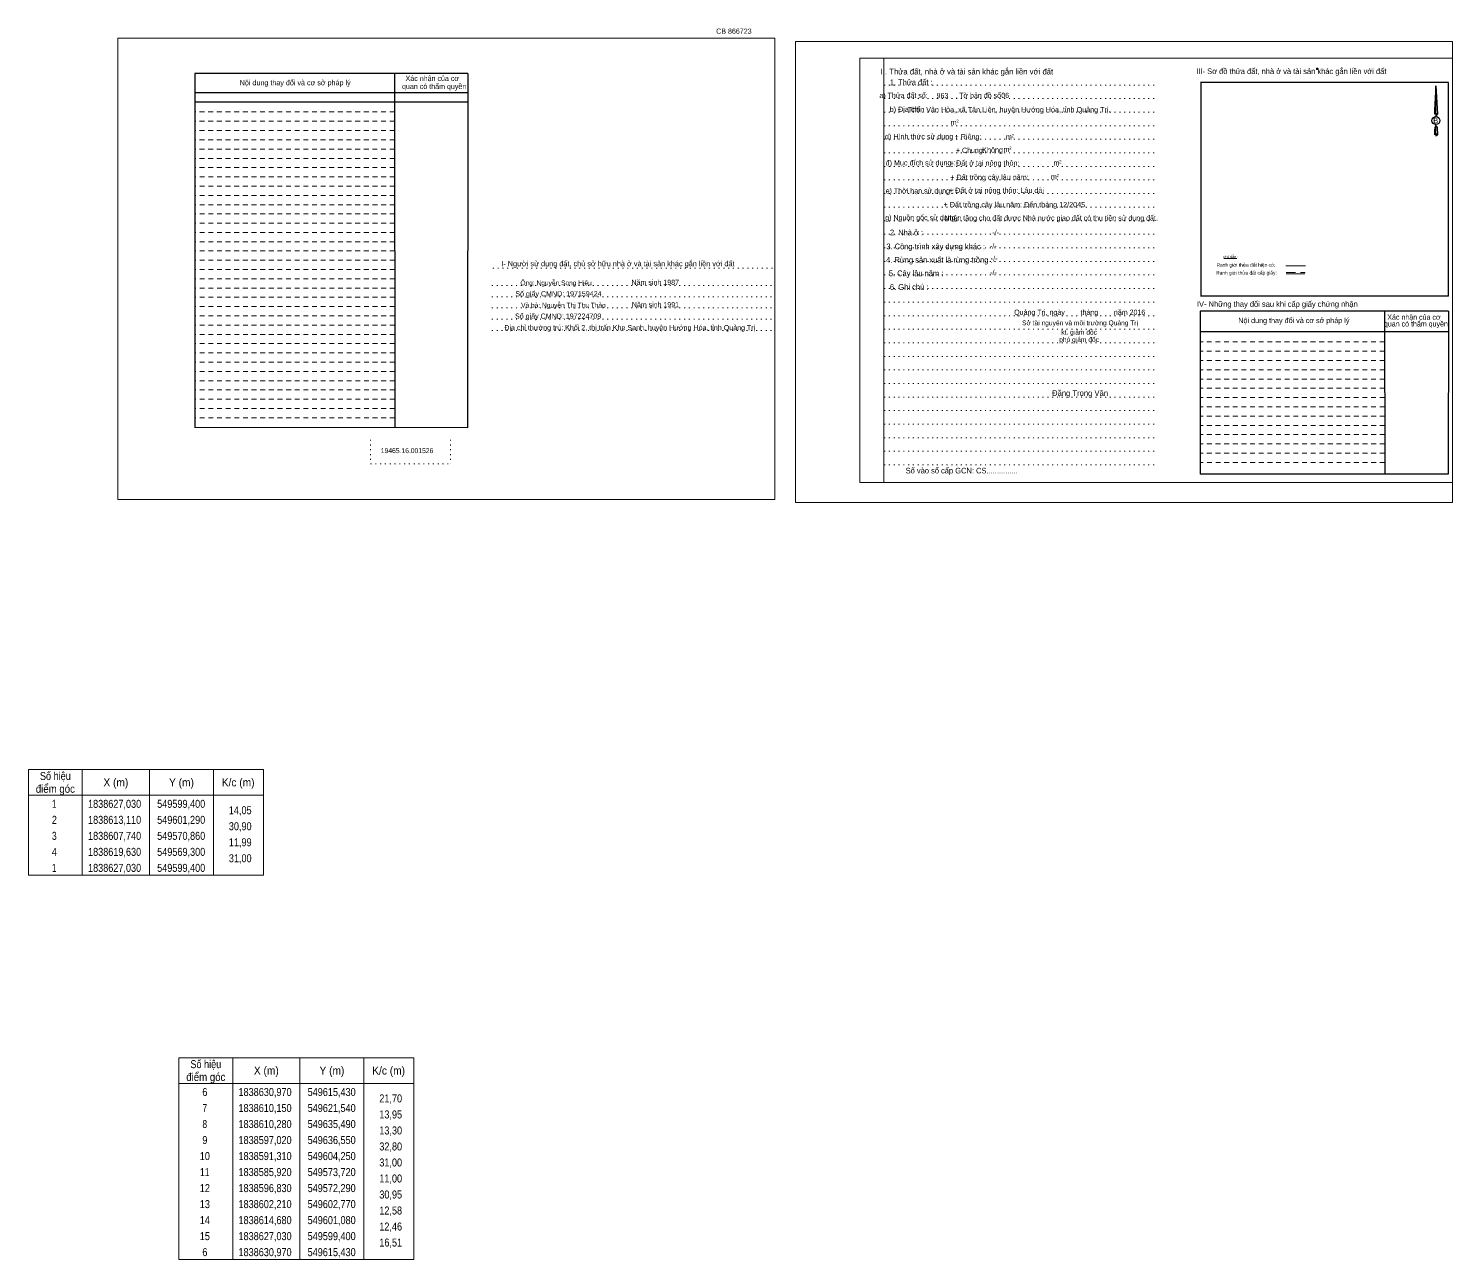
# Model space of a CAD drawing. Header units: metres. Extents: x 549048 to 550226, y 1838340 to 1838900.
# Drawn here: x 549781.6 to 550226.4, y 1838339.5 to 1838723.9 of the extents above; entities that cross this region are included whole.
import ezdxf
from ezdxf.enums import TextEntityAlignment as Align

# ---------------------------------------------------------------- set-up
doc = ezdxf.new("R2010")
doc.units = ezdxf.units.M
doc.header["$PDMODE"] = 32
doc.header["$PDSIZE"] = 0.5
for name, pattern in [('DOTTED', [1.5, 0.3, -1.2]), ('MEDIUM_DASHED', [4.5, 3, -1.5]), ('SHORT_DASHED', [2.7, 1.5, -1.2])]:
    doc.linetypes.add(name, pattern=pattern)
for name, color, linetype, lineweight in [('1', 7, 'DOTTED', 13), ('18', 7, 'Continuous', 25), ('2', 7, 'SHORT_DASHED', 13), ('28', 7, 'Continuous', 13), ('55', 7, 'Continuous', 13), ('63', 7, 'Continuous', 13)]:
    doc.layers.add(name, color=color, linetype=linetype, lineweight=lineweight)
doc.layers.add('40', color=7, linetype='Continuous')

msp = doc.modelspace()

# ---------------------------------------------------------------- linework, layer by layer
at = {"layer": '1', "linetype": 'Continuous'}
for p, q in [((550041.31, 1838714.68), (550226.41, 1838714.68)), ((550041.31, 1838714.68), (550041.31, 1838582.18)), ((550226.41, 1838714.68), (550226.41, 1838581.06)), ((550041.31, 1838582.18), (550226.41, 1838582.18))]:
    msp.add_line(p, q, dxfattribs=at)
at = {"layer": '1'}
for p, q in [((550048.81, 1838714.68), (550048.81, 1838582.18)), ((550048.81, 1838714.68), (550048.81, 1838582.18)), ((550048.87, 1838706.28), (550133.41, 1838706.28)), ((550048.87, 1838702.04), (550133.41, 1838702.04)), ((550048.87, 1838697.8), (550133.41, 1838697.8)), ((550048.87, 1838693.58), (550133.41, 1838693.58)), ((550048.87, 1838689.34), (550133.41, 1838689.34)), ((550048.87, 1838685.1), (550133.41, 1838685.1)), ((550048.87, 1838680.86), (550133.41, 1838680.86)), ((550048.87, 1838676.64), (550133.41, 1838676.64)), ((550048.87, 1838672.38), (550133.41, 1838672.38)), ((550048.87, 1838668.16), (550133.41, 1838668.16)), ((550048.87, 1838663.92), (550133.41, 1838663.92)), ((550048.87, 1838659.68), (550133.41, 1838659.68)), ((550048.87, 1838655.44), (550133.41, 1838655.44)), ((549926.65, 1838649.06), (550014.71, 1838649.06)), ((550048.87, 1838651.22), (550133.41, 1838651.22)), ((550048.87, 1838646.98), (550133.41, 1838646.98)), ((549926.37, 1838643.66), (550014.41, 1838643.66)), ((550048.87, 1838642.74), (550133.41, 1838642.74)), ((549926.37, 1838640.16), (550014.41, 1838640.16)), ((550048.87, 1838638.5), (550133.41, 1838638.5)), ((549926.37, 1838636.66), (550014.41, 1838636.66)), ((550048.87, 1838634.26), (550133.41, 1838634.26)), ((549926.37, 1838633.16), (550014.41, 1838633.16)), ((549926.37, 1838629.66), (550014.41, 1838629.66)), ((550048.87, 1838630.04), (550133.41, 1838630.04)), ((550048.87, 1838625.8), (550133.41, 1838625.8)), ((550048.87, 1838621.56), (550133.41, 1838621.56)), ((550048.87, 1838617.32), (550133.41, 1838617.32)), ((550048.87, 1838613.1), (550133.41, 1838613.1)), ((550048.87, 1838608.86), (550133.41, 1838608.86)), ((550048.87, 1838604.62), (550133.41, 1838604.62)), ((550048.87, 1838600.38), (550133.41, 1838600.38)), ((549888.43, 1838595.54), (549888.43, 1838588.02)), ((549913.41, 1838595.54), (549913.41, 1838588.02)), ((550048.87, 1838596.16), (550133.41, 1838596.16)), ((550048.87, 1838591.92), (550133.41, 1838591.92)), ((549888.43, 1838588.02), (549913.41, 1838588.02)), ((550048.87, 1838587.68), (550133.41, 1838587.68))]:
    msp.add_line(p, q, dxfattribs=at)
at = {"layer": '1', "linetype": 'Continuous'}
for points in [[(549809.53, 1838576.88), (550014.73, 1838576.88), (550014.73, 1838720.88), (549809.53, 1838720.88)], [(549809.53, 1838720.88), (550014.73, 1838720.88), (550014.73, 1838576.88), (549809.53, 1838576.88)], [(549809.53, 1838576.88), (550014.73, 1838576.88), (550014.73, 1838720.88), (549809.53, 1838720.88)], [(550021.21, 1838575.88), (550226.41, 1838575.88), (550226.41, 1838719.88), (550021.21, 1838719.88)], [(550048.81, 1838714.68), (550226.41, 1838714.68), (550226.41, 1838582.18), (550048.81, 1838582.18)]]:
    msp.add_lwpolyline(points, close=True, dxfattribs=at)
at = {"layer": '18'}
for p, q in [((550221.21, 1838705.98), (550221.69, 1838697.14)), ((550221.21, 1838705.98), (550221.69, 1838697.14)), ((550221.21, 1838705.98), (550221.69, 1838697.14)), ((550220.83, 1838698.52), (550220.75, 1838697.16)), ((550221.21, 1838697.44), (550221.21, 1838697.1)), ((550221.21, 1838697.1), (550221.21, 1838696.84)), ((550221.21, 1838696.84), (550221.21, 1838696.5)), ((550221.21, 1838696.84), (550221.21, 1838696.5)), ((550221.21, 1838696.84), (550221.21, 1838696.5)), ((550221.69, 1838697.14), (550221.69, 1838697.16)), ((550221.21, 1838693.52), (550221.21, 1838693.92)), ((550221.21, 1838693.52), (550221.21, 1838693.92)), ((550221.21, 1838693.52), (550221.21, 1838693.92)), ((550221.21, 1838693.52), (550221.57, 1838693.04)), ((550221.21, 1838693.52), (550221.57, 1838693.04)), ((550221.21, 1838693.52), (550221.57, 1838693.04)), ((550221.57, 1838693.04), (550221.69, 1838690.72)), ((550221.57, 1838693.04), (550221.69, 1838690.72)), ((550221.57, 1838693.04), (550221.69, 1838690.72)), ((550221.21, 1838691.02), (550221.21, 1838690.68)), ((550221.21, 1838690.68), (550221.21, 1838690.42)), ((550221.69, 1838690.72), (550221.69, 1838690.74))]:
    msp.add_line(p, q, dxfattribs=at)
for points in [[(550221.21, 1838697.44), (550221.21, 1838705.98), (550220.83, 1838698.52)], [(550221.21, 1838691.02), (550221.21, 1838693.52), (550220.89, 1838693.04), (550220.83, 1838692.1), (550220.75, 1838690.74)]]:
    msp.add_lwpolyline(points, dxfattribs=at)
msp.add_ellipse((550221.234, 1838695.18), major_axis=(0, 1.258), ratio=0.983453, dxfattribs=at)
for centre, start_param, end_param in [((550221.234, 1838697.118), 1.5707963, 3.074452), ((550221.234, 1838697.118), 0.0671406, 1.5707963), ((550221.234, 1838697.118), 4.712389, 6.2831853), ((550221.234, 1838690.698), 2.4910694, 3.0742784), ((550221.234, 1838690.698), 1.5707963, 2.4910694), ((550221.234, 1838690.698), 0.0671406, 1.5707963), ((550221.234, 1838690.698), 4.712389, 6.2831853)]:
    msp.add_ellipse(centre, major_axis=(0.454, 0), ratio=0.655448, start_param=start_param, end_param=end_param, dxfattribs=at)
at = {"layer": '2', "linetype": 'Continuous', "lineweight": 25}
for p, q in [((549918.79, 1838709.84), (549833.53, 1838709.84)), ((549833.53, 1838709.84), (549833.53, 1838599.32)), ((549895.95, 1838709.84), (549895.99, 1838599.24)), ((549918.79, 1838703.8), (549833.63, 1838703.8)), ((549918.79, 1838700.92), (549833.63, 1838700.92))]:
    msp.add_line(p, q, dxfattribs=at)
at = {"layer": '2'}
for p, q in [((549895.95, 1838697.86), (549833.51, 1838697.86)), ((549895.95, 1838694.96), (549833.51, 1838694.96)), ((549895.95, 1838694.96), (549833.53, 1838694.96)), ((549895.95, 1838692.06), (549833.53, 1838692.06)), ((549895.95, 1838689.18), (549833.53, 1838689.18)), ((549895.95, 1838686.28), (549833.53, 1838686.28)), ((549895.95, 1838683.38), (549833.53, 1838683.38)), ((549895.95, 1838680.5), (549833.53, 1838680.5)), ((549895.97, 1838677.6), (549833.53, 1838677.6)), ((549895.97, 1838674.72), (549833.53, 1838674.72)), ((549895.97, 1838671.82), (549833.53, 1838671.82)), ((549895.97, 1838668.92), (549833.53, 1838668.92)), ((549895.97, 1838666.04), (549833.53, 1838666.04)), ((549895.97, 1838663.14), (549833.53, 1838663.14)), ((549895.97, 1838660.24), (549833.53, 1838660.24)), ((549895.97, 1838657.36), (549833.53, 1838657.36)), ((549895.97, 1838654.46), (549833.53, 1838654.46)), ((549895.97, 1838651.58), (549833.53, 1838651.58)), ((549895.97, 1838648.68), (549833.53, 1838648.68)), ((549895.97, 1838645.78), (549833.53, 1838645.78)), ((549895.97, 1838642.9), (549833.53, 1838642.9)), ((549895.97, 1838640), (549833.53, 1838640)), ((549895.99, 1838637.1), (549833.53, 1838637.1)), ((549895.99, 1838634.22), (549833.53, 1838634.22)), ((549895.99, 1838631.32), (549833.53, 1838631.32)), ((549895.99, 1838628.42), (549833.53, 1838628.42)), ((549895.99, 1838625.54), (549833.53, 1838625.54)), ((549895.99, 1838622.64), (549833.53, 1838622.64)), ((550205.17, 1838623.14), (550147.61, 1838623.14)), ((549895.99, 1838619.76), (549833.53, 1838619.76)), ((549895.99, 1838616.86), (549833.53, 1838616.86)), ((550205.19, 1838620.26), (550147.61, 1838620.26)), ((550205.19, 1838617.36), (550147.61, 1838617.36)), ((549895.99, 1838613.96), (549833.53, 1838613.96)), ((550205.19, 1838614.46), (550147.61, 1838614.46)), ((550205.19, 1838611.58), (550147.61, 1838611.58)), ((549895.99, 1838611.08), (549833.53, 1838611.08)), ((549895.99, 1838608.18), (549833.53, 1838608.18)), ((550205.19, 1838608.68), (550147.61, 1838608.68)), ((549895.99, 1838605.28), (549833.53, 1838605.28)), ((550205.19, 1838605.78), (550147.61, 1838605.78)), ((550205.21, 1838602.9), (550147.61, 1838602.9)), ((549895.99, 1838602.4), (549833.53, 1838602.4)), ((550205.21, 1838600), (550147.61, 1838600)), ((550205.21, 1838597.12), (550147.61, 1838597.12)), ((550205.21, 1838594.22), (550147.61, 1838594.22)), ((550205.21, 1838591.32), (550147.61, 1838591.32)), ((550205.23, 1838588.44), (550147.61, 1838588.44))]:
    msp.add_line(p, q, dxfattribs=at)
at = {"layer": '2', "linetype": 'Continuous', "lineweight": 25}
msp.add_lwpolyline([(549918.79, 1838709.84), (549918.75, 1838599.2), (549833.53, 1838599.32)], dxfattribs=at)
at = {"layer": '28', "lineweight": 25}
for p, q in [((550147.75, 1838707.24), (550147.75, 1838640.6)), ((550225.19, 1838640.38), (550147.67, 1838640.38)), ((550205.17, 1838635.68), (550205.23, 1838584.8)), ((550225.13, 1838635.68), (550225.09, 1838584.8)), ((550225.11, 1838629.22), (550147.61, 1838629.22)), ((550225.09, 1838584.8), (550147.61, 1838584.8))]:
    msp.add_line(p, q, dxfattribs=at)
at = {"layer": '28', "linetype": 'SHORT_DASHED'}
msp.add_line((550205.17, 1838626.04), (550147.61, 1838626.04), dxfattribs=at)
at = {"layer": '28', "lineweight": 25}
for points in [[(550225.19, 1838640.38), (550225.19, 1838707.02), (550147.67, 1838707.02)], [(550225.13, 1838635.68), (550147.61, 1838635.68), (550147.61, 1838584.8)]]:
    msp.add_lwpolyline(points, dxfattribs=at)
at = {"layer": '28'}
msp.add_point((550184.15, 1838711.34), dxfattribs=at)
at = {"layer": '55'}
for p, q in [((550154.97, 1838652.08), (550159.01, 1838652.14)), ((550174.35, 1838649.82), (550180.45, 1838649.82)), ((550174.41, 1838647.34), (550180.27, 1838647.34)), ((550174.41, 1838647.34), (550180.27, 1838647.34))]:
    msp.add_line(p, q, dxfattribs=at)
at = {"layer": '55', "linetype": 'MEDIUM_DASHED'}
msp.add_line((550174.41, 1838647.78), (550180.41, 1838647.78), dxfattribs=at)
at = {"layer": '63'}
for p, q in [((549798.38, 1838492.53), (549798.38, 1838459.53)), ((549819.38, 1838492.53), (549819.38, 1838459.53)), ((549839.38, 1838492.53), (549839.38, 1838459.53)), ((549781.58, 1838484.53), (549854.98, 1838484.53)), ((549845.38, 1838402.54), (549845.38, 1838339.54)), ((549866.38, 1838402.54), (549866.38, 1838339.54)), ((549886.38, 1838402.54), (549886.38, 1838339.54)), ((549828.58, 1838394.54), (549901.98, 1838394.54))]:
    msp.add_line(p, q, dxfattribs=at)
for points in [[(549781.58, 1838492.53), (549854.98, 1838492.53), (549854.98, 1838459.53), (549781.58, 1838459.53)], [(549828.58, 1838402.54), (549901.98, 1838402.54), (549901.98, 1838339.54), (549828.58, 1838339.54)]]:
    msp.add_lwpolyline(points, close=True, dxfattribs=at)

# ---------------------------------------------------------------- texts
at = {"layer": '18'}
for s, height, p in [('II. Thửa đất, nhà ở và tài sản khác gắn liền với đất', 1.8, (550074.73, 1838709.58)), ('Sở tài nguyên và môi trường Quảng Trị', 1.5, (550110.06, 1838631.26)), ('kt. giám đốc', 1.5, (550109.77, 1838628.36)), ('phó giám đốc', 1.5, (550109.76, 1838626.05)), ('Đặng Trọng Vân', 1.782, (550110.055, 1838609.2))]:
    msp.add_text(s, height=height, dxfattribs=at).set_placement(p, align=Align.CENTER)
for s, height, width, p in [('1. Thửa đất :', 1.8, 0.85, (550057.315, 1838706.22)), ('a) Thửa đất số:              , Tờ bản đồ số : ', 1.65, 0.8, (550067.31, 1838702.21)), ('963', 1.65, 0.8, (550067.075, 1838702.16)), ('06', 1.65, 0.8, (550086.67, 1838702.22)), ('b) Địa chỉ : ', 1.65, 0.9, (550056.31, 1838697.88)), (' Thôn Vân Hòa, xã Tân Liên, huyện Hướng Hóa, tỉnh Quảng Trị.', 1.65, 0.85, (550087.6, 1838697.78)), ('B', 1.728, 0.85, (550221.155, 1838694.36)), (' m', 1.65, 0.85, (550070.265, 1838693.79)), ('2', 1, 0.75, (550071.755, 1838694.49)), ('d) Hình thức sử dụng :', 1.65, 0.85, (550060.405, 1838689.36)), ('+ Riêng: ', 1.65, 0.85, (550075.375, 1838689.32)), (' m', 1.65, 0.85, (550087.525, 1838689.26)), ('2', 1, 0.75, (550088.295, 1838686.08)), ('2', 1, 0.75, (550089.035, 1838689.98)), ('đ) Mục đích sử dụng :', 1.65, 0.85, (550060.235, 1838681.18)), ('+ Đất ở tại nông thôn:', 1.65, 0.85, (550080.275, 1838681.1)), ('       + Chung:', 1.65, 0.8, (550073.645, 1838685.08)), ('Không', 1.65, 0.85, (550082.745, 1838685.2)), (' m', 1.65, 0.85, (550086.785, 1838685.36)), ('2', 1, 0.75, (550103.915, 1838681.84)), ('+ Đất trồng cây lâu năm:', 1.65, 0.85, (550081.76, 1838676.66)), (' m', 1.65, 0.85, (550102.405, 1838681.14)), ('2', 1, 0.75, (550103.075, 1838677.51)), ('e) Thời hạn sử dụng :', 1.65, 0.8, (550060, 1838672.42)), ('+ Đất ở tại nông thôn: Lâu dài', 1.65, 0.85, (550083.94, 1838672.57)), (' m', 1.65, 0.85, (550101.565, 1838676.81)), ('+ Đất trồng cây lâu năm: Đến tháng 12/2045', 1.65, 0.85, (550089.545, 1838668.12)), ('g) Nguồn gốc sử dụng :', 1.65, 0.8, (550060.79, 1838664.06)), ('Nhận tặng cho đất được Nhà nước giao đất có thu tiền sử dụng đất.', 1.65, 0.8, (550101.03, 1838663.94)), ('2. Nhà ở :', 1.8, 0.85, (550055.845, 1838659.32)), ('3. Công trình xây dựng khác :', 1.8, 0.85, (550064.96, 1838654.98)), ('4. Rừng sản xuất là rừng trồng :', 1.8, 0.85, (550066.095, 1838650.78)), ('5. Cây lâu năm :', 1.8, 0.85, (550058.84, 1838646.58)), ('6. Ghi chú :', 1.8, 0.9, (550056.685, 1838642.32)), ('Quảng Trị, ngày        tháng        năm 2016', 1.65, 0.8, (550109.965, 1838634.5)), ('19465.16.001526', 1.55, 0.85, (549899.84, 1838591.34)), ('Số vào sổ cấp GCN: CS...............', 1.75, 0.8, (550073.08, 1838585))]:
    msp.add_text(s, height=height, dxfattribs=dict(at, width=width)).set_placement(p, align=Align.CENTER)
at = {"layer": '2'}
for s, width, p in [('Xác nhận của cơ', 0.85, (549907.725, 1838707.54)), ('Xác nhận của cơ', 0.85, (549907.725, 1838707.54)), ('Nội dung thay đổi và cơ sở pháp lý', 0.9, (549864.89, 1838706.2)), ('Nội dung thay đổi và cơ sở pháp lý', 0.9, (549864.89, 1838706.2)), (' quan có thẩm quyền', 0.85, (549907.995, 1838705.04)), (' quan có thẩm quyền', 0.85, (549907.995, 1838705.04))]:
    msp.add_text(s, height=1.63, dxfattribs=dict(at, width=width)).set_placement(p, align=Align.CENTER)
at = {"layer": '28'}
for s, height, p in [('III- Sơ đồ thửa đất, nhà ở và tài sản khác gắn liền với đất', 1.75, (550176.07, 1838709.7)), ('I- Người sử dụng đất, chủ sở hữu nhà ở và tài sản khác gắn liền với đất', 1.653, (549965.695, 1838649.68)), ('Ông: Nguyễn Song Hiếu', 1.49, (549946.395, 1838643.76)), ('Và bà: Nguyễn Thị Thu Thảo', 1.49, (549948.685, 1838636.79)), ('IV- Những thay đổi sau khi cấp giấy chứng nhận', 1.75, (550171.695, 1838637.02))]:
    msp.add_text(s, height=height, dxfattribs=at).set_placement(p, align=Align.CENTER)
for s, height, width, p in [('-/-', 1.65, 0.85, (550083.725, 1838659.42)), ('-/-', 1.65, 0.85, (550082.965, 1838655.24)), ('-/-', 1.65, 0.85, (550083.225, 1838651.28)), ('-/-', 1.65, 0.85, (550083.025, 1838646.96)), ('Năm sinh 1987', 1.61, 0.9, (549977.35, 1838643.87)), ('Số giấy CMND: 197159424', 1.61, 0.9, (549947.135, 1838640.3)), ('Năm sinh 1991', 1.61, 0.85, (549977.43, 1838636.89)), ('Số giấy CMND: 197224709', 1.61, 0.9, (549947.03, 1838633.32)), ('Nội dung thay đổi và cơ sở pháp lý', 1.65, 0.85, (550176.86, 1838631.94)), ('Xác nhận của cơ', 1.65, 0.8, (550214.365, 1838632.98)), ('Địa chỉ thường trú: Khối 2, thị trấn Khe Sanh, huyện Hướng Hóa, tỉnh Quảng Trị', 1.61, 0.9, (549969.405, 1838629.73)), (' quan có thẩm quyền', 1.65, 0.8, (550214.675, 1838630.88))]:
    msp.add_text(s, height=height, dxfattribs=dict(at, width=width)).set_placement(p, align=Align.CENTER)
at = {"layer": '40', "width": 0.85}
msp.add_text('CB 866723', height=1.63, dxfattribs=at).set_placement((550001.93, 1838722.28), align=Align.CENTER)
at = {"layer": '55'}
msp.add_text('chú dẫn :', height=0.8281, rotation=359.974, dxfattribs=at).set_placement((550157.13, 1838652.279), align=Align.CENTER)
at = {"layer": '55', "width": 0.8}
for s, height, p in [('Ranh giới thửa đất cấp giấy:', 1.123, (550162.039, 1838647.078)), ('Ranh giới thửa đất hiện có:', 1.128, (550161.839, 1838649.538))]:
    msp.add_text(s, height=height, rotation=0.135, dxfattribs=at).set_placement(p, align=Align.CENTER)
at = {"layer": '63'}
for s, width, p in [('Số hiệu', 0.85, (549789.98, 1838489.28)), ('điểm góc', 0.9, (549789.98, 1838485.28)), ('X (m)', 0.95, (549808.88, 1838487.28)), ('Y (m)', 0.95, (549829.375, 1838487.28)), ('K/c (m)', 0.95, (549847.08, 1838487.28)), (' 1', 0.75, (549789.275, 1838480.58)), ('1838627,030', 0.85, (549808.48, 1838480.58)), ('549599,400', 0.85, (549829.285, 1838480.58)), (' 2', 0.85, (549789.28, 1838475.58)), ('1838613,110', 0.85, (549808.48, 1838475.58)), ('549601,290', 0.85, (549829.285, 1838475.58)), (' 3', 0.8, (549789.28, 1838470.58)), ('1838607,740', 0.85, (549808.48, 1838470.58)), ('549570,860', 0.85, (549829.285, 1838470.58)), (' 4', 0.85, (549789.275, 1838465.58)), ('1838619,630', 0.85, (549808.48, 1838465.58)), ('549569,300', 0.85, (549829.285, 1838465.58)), (' 1', 0.75, (549789.275, 1838460.58)), ('1838627,030', 0.85, (549808.48, 1838460.58)), ('549599,400', 0.85, (549829.285, 1838460.58)), ('điểm góc', 0.9, (549836.98, 1838395.29)), ('Số hiệu', 0.85, (549836.98, 1838399.29)), ('X (m)', 0.95, (549855.88, 1838397.29)), ('Y (m)', 0.95, (549876.375, 1838397.29)), ('K/c (m)', 0.95, (549894.08, 1838397.29)), (' 6', 0.85, (549836.28, 1838390.59)), ('1838630,970', 0.85, (549855.48, 1838390.59)), ('549615,430', 0.85, (549876.285, 1838390.59)), (' 7', 0.8, (549836.28, 1838385.59)), ('1838610,150', 0.85, (549855.48, 1838385.59)), ('549621,540', 0.85, (549876.285, 1838385.59)), (' 8', 0.8, (549836.28, 1838380.59)), ('1838610,280', 0.85, (549855.48, 1838380.59)), ('549635,490', 0.85, (549876.285, 1838380.59)), (' 9', 0.85, (549836.275, 1838375.59)), ('1838597,020', 0.85, (549855.48, 1838375.59)), ('549636,550', 0.85, (549876.285, 1838375.59)), (' 10', 0.85, (549836.275, 1838370.59)), ('1838591,310', 0.85, (549855.48, 1838370.59)), ('549604,250', 0.85, (549876.285, 1838370.59)), (' 11', 0.8, (549836.275, 1838365.59)), ('1838585,920', 0.85, (549855.48, 1838365.59)), ('549573,720', 0.85, (549876.285, 1838365.59)), (' 12', 0.85, (549836.28, 1838360.59)), ('1838596,830', 0.85, (549855.48, 1838360.59)), ('549572,290', 0.85, (549876.285, 1838360.59)), (' 13', 0.85, (549836.28, 1838355.59)), ('1838602,210', 0.85, (549855.48, 1838355.59)), ('549602,770', 0.85, (549876.285, 1838355.59)), (' 14', 0.85, (549836.275, 1838350.59)), ('1838614,680', 0.85, (549855.48, 1838350.59)), ('549601,080', 0.85, (549876.285, 1838350.59)), (' 15', 0.85, (549836.28, 1838345.59)), ('1838627,030', 0.85, (549855.48, 1838345.59)), ('549599,400', 0.85, (549876.285, 1838345.59)), (' 6', 0.85, (549836.28, 1838340.59)), ('1838630,970', 0.85, (549855.48, 1838340.59)), ('549615,430', 0.85, (549876.285, 1838340.59))]:
    msp.add_text(s, height=2.5, dxfattribs=dict(at, width=width)).set_placement(p, align=Align.CENTER)
at = {"layer": '63', "width": 0.85}
for s, p in [('14,05', (549851.28, 1838478.58)), ('30,90', (549851.28, 1838473.58)), ('11,99', (549851.28, 1838468.58)), ('31,00', (549851.28, 1838463.58)), ('21,70', (549898.28, 1838388.59)), ('13,95', (549898.28, 1838383.59)), ('13,30', (549898.28, 1838378.59)), ('32,80', (549898.28, 1838373.59)), ('31,00', (549898.28, 1838368.59)), ('11,00', (549898.28, 1838363.59)), ('30,95', (549898.28, 1838358.59)), ('12,58', (549898.28, 1838353.59)), ('12,46', (549898.28, 1838348.59)), ('16,51', (549898.28, 1838343.59))]:
    msp.add_text(s, height=2.5, dxfattribs=at).set_placement(p, align=Align.RIGHT)

doc.saveas('drawing.dxf')
